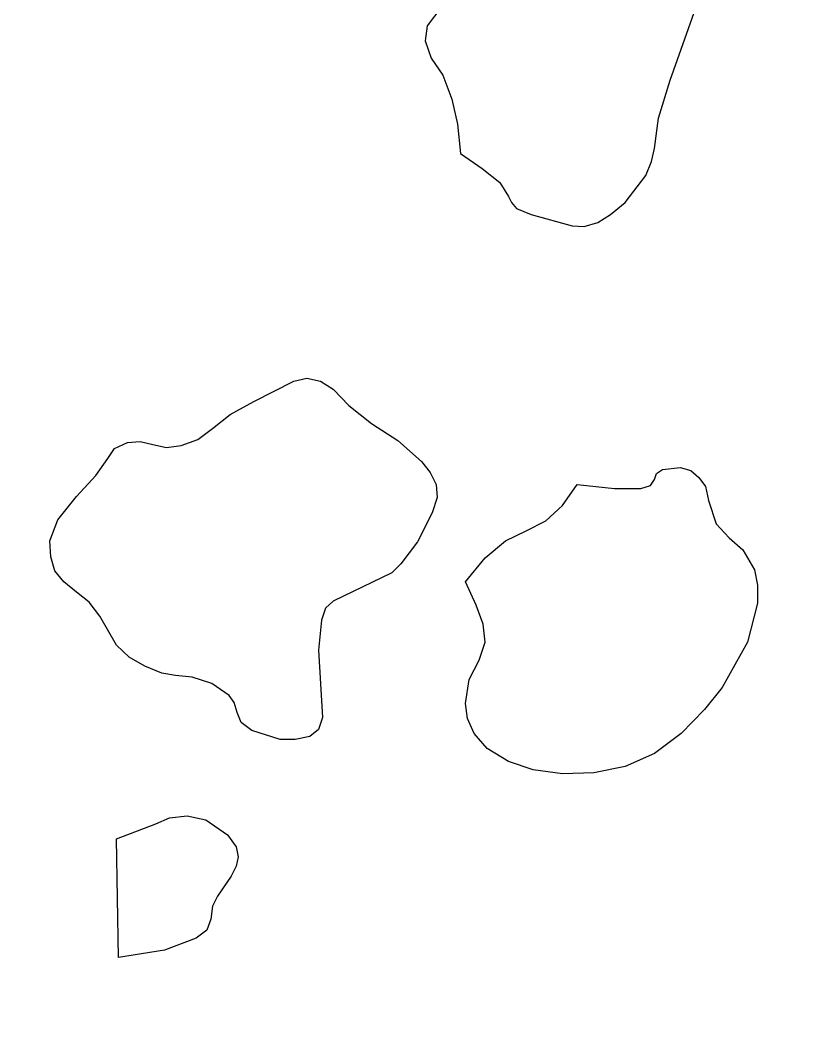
# Model space of a CAD drawing. Header units: centimetres. Extents: x -9.5 to 4.7, y -9.1 to 10.1.
# Drawn here: x 0.554 to 2.45, y 4.642 to 7.094 of the extents above; entities that cross this region are included whole.
import ezdxf

# ---------------------------------------------------------------- set-up
doc = ezdxf.new("R2010")
doc.units = ezdxf.units.CM
doc.header["$MEASUREMENT"] = 0
doc.layers.add('layer 1', color=7, linetype='Continuous')

msp = doc.modelspace()

# ---------------------------------------------------------------- linework, layer by layer
at = {"layer": 'layer 1', "color": 142}
for points, knots in [([(4.65826, -9.10151), (4.65826, -9.10151), (-1.74878, -9.10249), (-1.74878, -9.10249), (-1.74878, -9.10249), (-1.74878, -9.10249), (-1.74878, 10.11864), (-1.74878, 10.11864), (-1.74878, 10.11864), (-1.74878, 10.11864), (4.65826, 10.11864), (4.65826, 10.11864), (4.65826, 10.11864), (4.65826, 10.11864), (4.65826, -9.10151), (4.65826, -9.10151)], [0, 0, 0, 0, 0.2, 0.2, 0.2, 0.2, 0.4, 0.4, 0.4, 0.4, 0.6, 0.6, 0.6, 0.6, 1, 1, 1, 1]), ([(1.71886, 7.44994), (1.71886, 7.44994), (1.72099, 7.45467), (1.72099, 7.45467), (1.72099, 7.45467), (1.72099, 7.45467), (1.73772, 7.44994), (1.73772, 7.44994), (1.73772, 7.44994), (1.73772, 7.44994), (1.79645, 7.42079), (1.79645, 7.42079), (1.79645, 7.42079), (1.79645, 7.42079), (1.86479, 7.38456), (1.86479, 7.38456), (1.86479, 7.38456), (1.86479, 7.38456), (1.89078, 7.37747), (1.89078, 7.37747), (1.89078, 7.37747), (1.89078, 7.37747), (1.90964, 7.37983), (1.90964, 7.37983), (1.90964, 7.37983), (1.90964, 7.37983), (1.93812, 7.38948), (1.93812, 7.38948), (1.93812, 7.38948), (1.93812, 7.38948), (1.96873, 7.38456), (1.96873, 7.38456), (1.96873, 7.38456), (1.96873, 7.38456), (1.99685, 7.37018), (1.99685, 7.37018), (1.99685, 7.37018), (1.99685, 7.37018), (2.0086, 7.34596), (2.0086, 7.34596), (2.0086, 7.34596), (2.0086, 7.34596), (2.01821, 7.31937), (2.01821, 7.31937), (2.01821, 7.31937), (2.01821, 7.31937), (2.03921, 7.28806), (2.03921, 7.28806), (2.03921, 7.28806), (2.03921, 7.28806), (2.06982, 7.25655), (2.06982, 7.25655), (2.06982, 7.25655), (2.06982, 7.25655), (2.10079, 7.23488), (2.10079, 7.23488), (2.10079, 7.23488), (2.10079, 7.23488), (2.16415, 7.20337), (2.16415, 7.20337), (2.16415, 7.20337), (2.16415, 7.20337), (2.17589, 7.19136), (2.17589, 7.19136), (2.17589, 7.19136), (2.17589, 7.19136), (2.18301, 7.17442), (2.18301, 7.17442), (2.18301, 7.17442), (2.18301, 7.17442), (2.17838, 7.12381), (2.17838, 7.12381), (2.17838, 7.12381), (2.17838, 7.12381), (2.11716, 6.94972), (2.11716, 6.94972), (2.11716, 6.94972), (2.11716, 6.94972), (2.08869, 6.85794), (2.08869, 6.85794), (2.08869, 6.85794), (2.08869, 6.85794), (2.07943, 6.78547), (2.07943, 6.78547), (2.07943, 6.78547), (2.07943, 6.78547), (2.07231, 6.75416), (2.07231, 6.75416), (2.07231, 6.75416), (2.07231, 6.75416), (2.05807, 6.72028), (2.05807, 6.72028), (2.05807, 6.72028), (2.05807, 6.72028), (2.0086, 6.6551), (2.0086, 6.6551), (2.0086, 6.6551), (2.0086, 6.6551), (1.97336, 6.62595), (1.97336, 6.62595), (1.97336, 6.62595), (1.97336, 6.62595), (1.94275, 6.60665), (1.94275, 6.60665), (1.94275, 6.60665), (1.94275, 6.60665), (1.90964, 6.597), (1.90964, 6.597), (1.90964, 6.597), (1.90964, 6.597), (1.88152, 6.59936), (1.88152, 6.59936), (1.88152, 6.59936), (1.88152, 6.59936), (1.78257, 6.62595), (1.78257, 6.62595), (1.78257, 6.62595), (1.78257, 6.62595), (1.74698, 6.64052), (1.74698, 6.64052), (1.74698, 6.64052), (1.74698, 6.64052), (1.73523, 6.6551), (1.73523, 6.6551), (1.73523, 6.6551), (1.73523, 6.6551), (1.72811, 6.66947), (1.72811, 6.66947), (1.72811, 6.66947), (1.72811, 6.66947), (1.70711, 6.70335), (1.70711, 6.70335), (1.70711, 6.70335), (1.70711, 6.70335), (1.6644, 6.73722), (1.6644, 6.73722), (1.6644, 6.73722), (1.6644, 6.73722), (1.61278, 6.77346), (1.61278, 6.77346), (1.61278, 6.77346), (1.61278, 6.77346), (1.60567, 6.84337), (1.60567, 6.84337), (1.60567, 6.84337), (1.60567, 6.84337), (1.59143, 6.90383), (1.59143, 6.90383), (1.59143, 6.90383), (1.59143, 6.90383), (1.57043, 6.96193), (1.57043, 6.96193), (1.57043, 6.96193), (1.57043, 6.96193), (1.54195, 7.00289), (1.54195, 7.00289), (1.54195, 7.00289), (1.54195, 7.00289), (1.52771, 7.04405), (1.52771, 7.04405), (1.52771, 7.04405), (1.52771, 7.04405), (1.5327, 7.08029), (1.5327, 7.08029), (1.5327, 7.08029), (1.5327, 7.08029), (1.56544, 7.12381), (1.56544, 7.12381), (1.56544, 7.12381), (1.56544, 7.12381), (1.58217, 7.14547), (1.58217, 7.14547), (1.58217, 7.14547), (1.58217, 7.14547), (1.59605, 7.1697), (1.59605, 7.1697), (1.59605, 7.1697), (1.59605, 7.1697), (1.60567, 7.22287), (1.60567, 7.22287), (1.60567, 7.22287), (1.60567, 7.22287), (1.60317, 7.30736), (1.60317, 7.30736), (1.60317, 7.30736), (1.60317, 7.30736), (1.62204, 7.33867), (1.62204, 7.33867), (1.62204, 7.33867), (1.62204, 7.33867), (1.66226, 7.37747), (1.66226, 7.37747), (1.66226, 7.37747), (1.66226, 7.37747), (1.70462, 7.41843), (1.70462, 7.41843), (1.70462, 7.41843), (1.70462, 7.41843), (1.71636, 7.43537), (1.71636, 7.43537), (1.71636, 7.43537), (1.71636, 7.43537), (1.71886, 7.44994), (1.71886, 7.44994)], [0, 0, 0, 0, 0.0192308, 0.0192308, 0.0192308, 0.0192308, 0.0384615, 0.0384615, 0.0384615, 0.0384615, 0.0576923, 0.0576923, 0.0576923, 0.0576923, 0.0769231, 0.0769231, 0.0769231, 0.0769231, 0.0961538, 0.0961538, 0.0961538, 0.0961538, 0.1153846, 0.1153846, 0.1153846, 0.1153846, 0.1346154, 0.1346154, 0.1346154, 0.1346154, 0.1538462, 0.1538462, 0.1538462, 0.1538462, 0.1730769, 0.1730769, 0.1730769, 0.1730769, 0.1923077, 0.1923077, 0.1923077, 0.1923077, 0.2115385, 0.2115385, 0.2115385, 0.2115385, 0.2307692, 0.2307692, 0.2307692, 0.2307692, 0.25, 0.25, 0.25, 0.25, 0.2692308, 0.2692308, 0.2692308, 0.2692308, 0.2884615, 0.2884615, 0.2884615, 0.2884615, 0.3076923, 0.3076923, 0.3076923, 0.3076923, 0.3269231, 0.3269231, 0.3269231, 0.3269231, 0.3461538, 0.3461538, 0.3461538, 0.3461538, 0.3653846, 0.3653846, 0.3653846, 0.3653846, 0.3846154, 0.3846154, 0.3846154, 0.3846154, 0.4038462, 0.4038462, 0.4038462, 0.4038462, 0.4230769, 0.4230769, 0.4230769, 0.4230769, 0.4423077, 0.4423077, 0.4423077, 0.4423077, 0.4615385, 0.4615385, 0.4615385, 0.4615385, 0.4807692, 0.4807692, 0.4807692, 0.4807692, 0.5, 0.5, 0.5, 0.5, 0.5192308, 0.5192308, 0.5192308, 0.5192308, 0.5384615, 0.5384615, 0.5384615, 0.5384615, 0.5576923, 0.5576923, 0.5576923, 0.5576923, 0.5769231, 0.5769231, 0.5769231, 0.5769231, 0.5961538, 0.5961538, 0.5961538, 0.5961538, 0.6153846, 0.6153846, 0.6153846, 0.6153846, 0.6346154, 0.6346154, 0.6346154, 0.6346154, 0.6538462, 0.6538462, 0.6538462, 0.6538462, 0.6730769, 0.6730769, 0.6730769, 0.6730769, 0.6923077, 0.6923077, 0.6923077, 0.6923077, 0.7115385, 0.7115385, 0.7115385, 0.7115385, 0.7307692, 0.7307692, 0.7307692, 0.7307692, 0.75, 0.75, 0.75, 0.75, 0.7692308, 0.7692308, 0.7692308, 0.7692308, 0.7884615, 0.7884615, 0.7884615, 0.7884615, 0.8076923, 0.8076923, 0.8076923, 0.8076923, 0.8269231, 0.8269231, 0.8269231, 0.8269231, 0.8461538, 0.8461538, 0.8461538, 0.8461538, 0.8653846, 0.8653846, 0.8653846, 0.8653846, 0.8846154, 0.8846154, 0.8846154, 0.8846154, 0.9038462, 0.9038462, 0.9038462, 0.9038462, 0.9230769, 0.9230769, 0.9230769, 0.9230769, 0.9423077, 0.9423077, 0.9423077, 0.9423077, 0.9615385, 0.9615385, 0.9615385, 0.9615385, 1, 1, 1, 1]), ([(1.44762, 5.76356), (1.44762, 5.76356), (1.46898, 5.78522), (1.46898, 5.78522), (1.46898, 5.78522), (1.46898, 5.78522), (1.50885, 5.8384), (1.50885, 5.8384), (1.50885, 5.8384), (1.50885, 5.8384), (1.54444, 5.90851), (1.54444, 5.90851), (1.54444, 5.90851), (1.54444, 5.90851), (1.55619, 5.94474), (1.55619, 5.94474), (1.55619, 5.94474), (1.55619, 5.94474), (1.5537, 5.97606), (1.5537, 5.97606), (1.5537, 5.97606), (1.5537, 5.97606), (1.53946, 6.00501), (1.53946, 6.00501), (1.53946, 6.00501), (1.53946, 6.00501), (1.51846, 6.03159), (1.51846, 6.03159), (1.51846, 6.03159), (1.51846, 6.03159), (1.46186, 6.0824), (1.46186, 6.0824), (1.46186, 6.0824), (1.46186, 6.0824), (1.39815, 6.12356), (1.39815, 6.12356), (1.39815, 6.12356), (1.39815, 6.12356), (1.34404, 6.16689), (1.34404, 6.16689), (1.34404, 6.16689), (1.34404, 6.16689), (1.30631, 6.20569), (1.30631, 6.20569), (1.30631, 6.20569), (1.30631, 6.20569), (1.2757, 6.22499), (1.2757, 6.22499), (1.2757, 6.22499), (1.2757, 6.22499), (1.2426, 6.23227), (1.2426, 6.23227), (1.2426, 6.23227), (1.2426, 6.23227), (1.21199, 6.22499), (1.21199, 6.22499), (1.21199, 6.22499), (1.21199, 6.22499), (1.11517, 6.17654), (1.11517, 6.17654), (1.11517, 6.17654), (1.11517, 6.17654), (1.05858, 6.14523), (1.05858, 6.14523), (1.05858, 6.14523), (1.05858, 6.14523), (1.01622, 6.11135), (1.01622, 6.11135), (1.01622, 6.11135), (1.01622, 6.11135), (0.98098, 6.08477), (0.98098, 6.08477), (0.98098, 6.08477), (0.98098, 6.08477), (0.94076, 6.07039), (0.94076, 6.07039), (0.94076, 6.07039), (0.94076, 6.07039), (0.90552, 6.06547), (0.90552, 6.06547), (0.90552, 6.06547), (0.90552, 6.06547), (0.87241, 6.07275), (0.87241, 6.07275), (0.87241, 6.07275), (0.87241, 6.07275), (0.8418, 6.08004), (0.8418, 6.08004), (0.8418, 6.08004), (0.8418, 6.08004), (0.81119, 6.07748), (0.81119, 6.07748), (0.81119, 6.07748), (0.81119, 6.07748), (0.78058, 6.0631), (0.78058, 6.0631), (0.78058, 6.0631), (0.78058, 6.0631), (0.76421, 6.03888), (0.76421, 6.03888), (0.76421, 6.03888), (0.76421, 6.03888), (0.73573, 5.99792), (0.73573, 5.99792), (0.73573, 5.99792), (0.73573, 5.99792), (0.68875, 5.94711), (0.68875, 5.94711), (0.68875, 5.94711), (0.68875, 5.94711), (0.6439, 5.89157), (0.6439, 5.89157), (0.6439, 5.89157), (0.6439, 5.89157), (0.62503, 5.84076), (0.62503, 5.84076), (0.62503, 5.84076), (0.62503, 5.84076), (0.62717, 5.80216), (0.62717, 5.80216), (0.62717, 5.80216), (0.62717, 5.80216), (0.63678, 5.76829), (0.63678, 5.76829), (0.63678, 5.76829), (0.63678, 5.76829), (0.65813, 5.7417), (0.65813, 5.7417), (0.65813, 5.7417), (0.65813, 5.7417), (0.68875, 5.71748), (0.68875, 5.71748), (0.68875, 5.71748), (0.68875, 5.71748), (0.71936, 5.69345), (0.71936, 5.69345), (0.71936, 5.69345), (0.71936, 5.69345), (0.74534, 5.65958), (0.74534, 5.65958), (0.74534, 5.65958), (0.74534, 5.65958), (0.78521, 5.58947), (0.78521, 5.58947), (0.78521, 5.58947), (0.78521, 5.58947), (0.81582, 5.56052), (0.81582, 5.56052), (0.81582, 5.56052), (0.81582, 5.56052), (0.85355, 5.53885), (0.85355, 5.53885), (0.85355, 5.53885), (0.85355, 5.53885), (0.89377, 5.52192), (0.89377, 5.52192), (0.89377, 5.52192), (0.89377, 5.52192), (0.92687, 5.51699), (0.92687, 5.51699), (0.92687, 5.51699), (0.92687, 5.51699), (0.96674, 5.51227), (0.96674, 5.51227), (0.96674, 5.51227), (0.96674, 5.51227), (1.01408, 5.49769), (1.01408, 5.49769), (1.01408, 5.49769), (1.01408, 5.49769), (1.05644, 5.46874), (1.05644, 5.46874), (1.05644, 5.46874), (1.05644, 5.46874), (1.06819, 5.45181), (1.06819, 5.45181), (1.06819, 5.45181), (1.06819, 5.45181), (1.0753, 5.42758), (1.0753, 5.42758), (1.0753, 5.42758), (1.0753, 5.42758), (1.08456, 5.40356), (1.08456, 5.40356), (1.08456, 5.40356), (1.08456, 5.40356), (1.11054, 5.38406), (1.11054, 5.38406), (1.11054, 5.38406), (1.11054, 5.38406), (1.17889, 5.3624), (1.17889, 5.3624), (1.17889, 5.3624), (1.17889, 5.3624), (1.21448, 5.3624), (1.21448, 5.3624), (1.21448, 5.3624), (1.21448, 5.3624), (1.24972, 5.36968), (1.24972, 5.36968), (1.24972, 5.36968), (1.24972, 5.36968), (1.27072, 5.38662), (1.27072, 5.38662), (1.27072, 5.38662), (1.27072, 5.38662), (1.28033, 5.41557), (1.28033, 5.41557), (1.28033, 5.41557), (1.28033, 5.41557), (1.27072, 5.57745), (1.27072, 5.57745), (1.27072, 5.57745), (1.27072, 5.57745), (1.27784, 5.64993), (1.27784, 5.64993), (1.27784, 5.64993), (1.27784, 5.64993), (1.28745, 5.67888), (1.28745, 5.67888), (1.28745, 5.67888), (1.28745, 5.67888), (1.30631, 5.69581), (1.30631, 5.69581), (1.30631, 5.69581), (1.30631, 5.69581), (1.44762, 5.76356), (1.44762, 5.76356)], [0, 0, 0, 0, 0.0172414, 0.0172414, 0.0172414, 0.0172414, 0.0344828, 0.0344828, 0.0344828, 0.0344828, 0.0517241, 0.0517241, 0.0517241, 0.0517241, 0.0689655, 0.0689655, 0.0689655, 0.0689655, 0.0862069, 0.0862069, 0.0862069, 0.0862069, 0.1034483, 0.1034483, 0.1034483, 0.1034483, 0.1206897, 0.1206897, 0.1206897, 0.1206897, 0.137931, 0.137931, 0.137931, 0.137931, 0.1551724, 0.1551724, 0.1551724, 0.1551724, 0.1724138, 0.1724138, 0.1724138, 0.1724138, 0.1896552, 0.1896552, 0.1896552, 0.1896552, 0.2068966, 0.2068966, 0.2068966, 0.2068966, 0.2241379, 0.2241379, 0.2241379, 0.2241379, 0.2413793, 0.2413793, 0.2413793, 0.2413793, 0.2586207, 0.2586207, 0.2586207, 0.2586207, 0.2758621, 0.2758621, 0.2758621, 0.2758621, 0.2931034, 0.2931034, 0.2931034, 0.2931034, 0.3103448, 0.3103448, 0.3103448, 0.3103448, 0.3275862, 0.3275862, 0.3275862, 0.3275862, 0.3448276, 0.3448276, 0.3448276, 0.3448276, 0.362069, 0.362069, 0.362069, 0.362069, 0.3793103, 0.3793103, 0.3793103, 0.3793103, 0.3965517, 0.3965517, 0.3965517, 0.3965517, 0.4137931, 0.4137931, 0.4137931, 0.4137931, 0.4310345, 0.4310345, 0.4310345, 0.4310345, 0.4482759, 0.4482759, 0.4482759, 0.4482759, 0.4655172, 0.4655172, 0.4655172, 0.4655172, 0.4827586, 0.4827586, 0.4827586, 0.4827586, 0.5, 0.5, 0.5, 0.5, 0.5172414, 0.5172414, 0.5172414, 0.5172414, 0.5344828, 0.5344828, 0.5344828, 0.5344828, 0.5517241, 0.5517241, 0.5517241, 0.5517241, 0.5689655, 0.5689655, 0.5689655, 0.5689655, 0.5862069, 0.5862069, 0.5862069, 0.5862069, 0.6034483, 0.6034483, 0.6034483, 0.6034483, 0.6206897, 0.6206897, 0.6206897, 0.6206897, 0.637931, 0.637931, 0.637931, 0.637931, 0.6551724, 0.6551724, 0.6551724, 0.6551724, 0.6724138, 0.6724138, 0.6724138, 0.6724138, 0.6896552, 0.6896552, 0.6896552, 0.6896552, 0.7068966, 0.7068966, 0.7068966, 0.7068966, 0.7241379, 0.7241379, 0.7241379, 0.7241379, 0.7413793, 0.7413793, 0.7413793, 0.7413793, 0.7586207, 0.7586207, 0.7586207, 0.7586207, 0.7758621, 0.7758621, 0.7758621, 0.7758621, 0.7931034, 0.7931034, 0.7931034, 0.7931034, 0.8103448, 0.8103448, 0.8103448, 0.8103448, 0.8275862, 0.8275862, 0.8275862, 0.8275862, 0.8448276, 0.8448276, 0.8448276, 0.8448276, 0.862069, 0.862069, 0.862069, 0.862069, 0.8793103, 0.8793103, 0.8793103, 0.8793103, 0.8965517, 0.8965517, 0.8965517, 0.8965517, 0.9137931, 0.9137931, 0.9137931, 0.9137931, 0.9310345, 0.9310345, 0.9310345, 0.9310345, 0.9482759, 0.9482759, 0.9482759, 0.9482759, 0.9655172, 0.9655172, 0.9655172, 0.9655172, 1, 1, 1, 1]), ([(1.67152, 5.59675), (1.67152, 5.59675), (1.65763, 5.55323), (1.65763, 5.55323), (1.65763, 5.55323), (1.65763, 5.55323), (1.63379, 5.50734), (1.63379, 5.50734), (1.63379, 5.50734), (1.63379, 5.50734), (1.62453, 5.44944), (1.62453, 5.44944), (1.62453, 5.44944), (1.62453, 5.44944), (1.62916, 5.41321), (1.62916, 5.41321), (1.62916, 5.41321), (1.62916, 5.41321), (1.64553, 5.37697), (1.64553, 5.37697), (1.64553, 5.37697), (1.64553, 5.37697), (1.6765, 5.34074), (1.6765, 5.34074), (1.6765, 5.34074), (1.6765, 5.34074), (1.72811, 5.30923), (1.72811, 5.30923), (1.72811, 5.30923), (1.72811, 5.30923), (1.7872, 5.28993), (1.7872, 5.28993), (1.7872, 5.28993), (1.7872, 5.28993), (1.85768, 5.28028), (1.85768, 5.28028), (1.85768, 5.28028), (1.85768, 5.28028), (1.93314, 5.28264), (1.93314, 5.28264), (1.93314, 5.28264), (1.93314, 5.28264), (2.0086, 5.29721), (2.0086, 5.29721), (2.0086, 5.29721), (2.0086, 5.29721), (2.07943, 5.32852), (2.07943, 5.32852), (2.07943, 5.32852), (2.07943, 5.32852), (2.14314, 5.37697), (2.14314, 5.37697), (2.14314, 5.37697), (2.14314, 5.37697), (2.19974, 5.43487), (2.19974, 5.43487), (2.19974, 5.43487), (2.19974, 5.43487), (2.2421, 5.48804), (2.2421, 5.48804), (2.2421, 5.48804), (2.2421, 5.48804), (2.30332, 5.59675), (2.30332, 5.59675), (2.30332, 5.59675), (2.30332, 5.59675), (2.32681, 5.69109), (2.32681, 5.69109), (2.32681, 5.69109), (2.32681, 5.69109), (2.32681, 5.73441), (2.32681, 5.73441), (2.32681, 5.73441), (2.32681, 5.73441), (2.31969, 5.77065), (2.31969, 5.77065), (2.31969, 5.77065), (2.31969, 5.77065), (2.29157, 5.8191), (2.29157, 5.8191), (2.29157, 5.8191), (2.29157, 5.8191), (2.25847, 5.84805), (2.25847, 5.84805), (2.25847, 5.84805), (2.25847, 5.84805), (2.22786, 5.88192), (2.22786, 5.88192), (2.22786, 5.88192), (2.22786, 5.88192), (2.209, 5.93746), (2.209, 5.93746), (2.209, 5.93746), (2.209, 5.93746), (2.20188, 5.97133), (2.20188, 5.97133), (2.20188, 5.97133), (2.20188, 5.97133), (2.1855, 5.99299), (2.1855, 5.99299), (2.1855, 5.99299), (2.1855, 5.99299), (2.16664, 6.00993), (2.16664, 6.00993), (2.16664, 6.00993), (2.16664, 6.00993), (2.14065, 6.01722), (2.14065, 6.01722), (2.14065, 6.01722), (2.14065, 6.01722), (2.0983, 6.01229), (2.0983, 6.01229), (2.0983, 6.01229), (2.0983, 6.01229), (2.08406, 6.00264), (2.08406, 6.00264), (2.08406, 6.00264), (2.08406, 6.00264), (2.07943, 5.98827), (2.07943, 5.98827), (2.07943, 5.98827), (2.07943, 5.98827), (2.06982, 5.97369), (2.06982, 5.97369), (2.06982, 5.97369), (2.06982, 5.97369), (2.04633, 5.96641), (2.04633, 5.96641), (2.04633, 5.96641), (2.04633, 5.96641), (1.98261, 5.96641), (1.98261, 5.96641), (1.98261, 5.96641), (1.98261, 5.96641), (1.89327, 5.97606), (1.89327, 5.97606), (1.89327, 5.97606), (1.89327, 5.97606), (1.85768, 5.92544), (1.85768, 5.92544), (1.85768, 5.92544), (1.85768, 5.92544), (1.81781, 5.88921), (1.81781, 5.88921), (1.81781, 5.88921), (1.81781, 5.88921), (1.77047, 5.86498), (1.77047, 5.86498), (1.77047, 5.86498), (1.77047, 5.86498), (1.72099, 5.84076), (1.72099, 5.84076), (1.72099, 5.84076), (1.72099, 5.84076), (1.67152, 5.7998), (1.67152, 5.7998), (1.67152, 5.7998), (1.67152, 5.7998), (1.62453, 5.7417), (1.62453, 5.7417), (1.62453, 5.7417), (1.62453, 5.7417), (1.65051, 5.68616), (1.65051, 5.68616), (1.65051, 5.68616), (1.65051, 5.68616), (1.66689, 5.64028), (1.66689, 5.64028), (1.66689, 5.64028), (1.66689, 5.64028), (1.67152, 5.59675), (1.67152, 5.59675)], [0, 0, 0, 0, 0.0227273, 0.0227273, 0.0227273, 0.0227273, 0.0454545, 0.0454545, 0.0454545, 0.0454545, 0.0681818, 0.0681818, 0.0681818, 0.0681818, 0.0909091, 0.0909091, 0.0909091, 0.0909091, 0.1136364, 0.1136364, 0.1136364, 0.1136364, 0.1363636, 0.1363636, 0.1363636, 0.1363636, 0.1590909, 0.1590909, 0.1590909, 0.1590909, 0.1818182, 0.1818182, 0.1818182, 0.1818182, 0.2045455, 0.2045455, 0.2045455, 0.2045455, 0.2272727, 0.2272727, 0.2272727, 0.2272727, 0.25, 0.25, 0.25, 0.25, 0.2727273, 0.2727273, 0.2727273, 0.2727273, 0.2954545, 0.2954545, 0.2954545, 0.2954545, 0.3181818, 0.3181818, 0.3181818, 0.3181818, 0.3409091, 0.3409091, 0.3409091, 0.3409091, 0.3636364, 0.3636364, 0.3636364, 0.3636364, 0.3863636, 0.3863636, 0.3863636, 0.3863636, 0.4090909, 0.4090909, 0.4090909, 0.4090909, 0.4318182, 0.4318182, 0.4318182, 0.4318182, 0.4545455, 0.4545455, 0.4545455, 0.4545455, 0.4772727, 0.4772727, 0.4772727, 0.4772727, 0.5, 0.5, 0.5, 0.5, 0.5227273, 0.5227273, 0.5227273, 0.5227273, 0.5454545, 0.5454545, 0.5454545, 0.5454545, 0.5681818, 0.5681818, 0.5681818, 0.5681818, 0.5909091, 0.5909091, 0.5909091, 0.5909091, 0.6136364, 0.6136364, 0.6136364, 0.6136364, 0.6363636, 0.6363636, 0.6363636, 0.6363636, 0.6590909, 0.6590909, 0.6590909, 0.6590909, 0.6818182, 0.6818182, 0.6818182, 0.6818182, 0.7045455, 0.7045455, 0.7045455, 0.7045455, 0.7272727, 0.7272727, 0.7272727, 0.7272727, 0.75, 0.75, 0.75, 0.75, 0.7727273, 0.7727273, 0.7727273, 0.7727273, 0.7954545, 0.7954545, 0.7954545, 0.7954545, 0.8181818, 0.8181818, 0.8181818, 0.8181818, 0.8409091, 0.8409091, 0.8409091, 0.8409091, 0.8636364, 0.8636364, 0.8636364, 0.8636364, 0.8863636, 0.8863636, 0.8863636, 0.8863636, 0.9090909, 0.9090909, 0.9090909, 0.9090909, 0.9318182, 0.9318182, 0.9318182, 0.9318182, 0.9545455, 0.9545455, 0.9545455, 0.9545455, 1, 1, 1, 1]), ([(0.78984, 4.83815), (0.78984, 4.83815), (0.90089, 4.85509), (0.90089, 4.85509), (0.90089, 4.85509), (0.90089, 4.85509), (0.97635, 4.88404), (0.97635, 4.88404), (0.97635, 4.88404), (0.97635, 4.88404), (1.00198, 4.90334), (1.00198, 4.90334), (1.00198, 4.90334), (1.00198, 4.90334), (1.01159, 4.92992), (1.01159, 4.92992), (1.01159, 4.92992), (1.01159, 4.92992), (1.01622, 4.96143), (1.01622, 4.96143), (1.01622, 4.96143), (1.01622, 4.96143), (1.02796, 4.98546), (1.02796, 4.98546), (1.02796, 4.98546), (1.02796, 4.98546), (1.06107, 5.03391), (1.06107, 5.03391), (1.06107, 5.03391), (1.06107, 5.03391), (1.07281, 5.05793), (1.07281, 5.05793), (1.07281, 5.05793), (1.07281, 5.05793), (1.07744, 5.07979), (1.07744, 5.07979), (1.07744, 5.07979), (1.07744, 5.07979), (1.07281, 5.10382), (1.07281, 5.10382), (1.07281, 5.10382), (1.07281, 5.10382), (1.05181, 5.13297), (1.05181, 5.13297), (1.05181, 5.13297), (1.05181, 5.13297), (0.99984, 5.1692), (0.99984, 5.1692), (0.99984, 5.1692), (0.99984, 5.1692), (0.95499, 5.17885), (0.95499, 5.17885), (0.95499, 5.17885), (0.95499, 5.17885), (0.91264, 5.17393), (0.91264, 5.17393), (0.91264, 5.17393), (0.91264, 5.17393), (0.87953, 5.15955), (0.87953, 5.15955), (0.87953, 5.15955), (0.87953, 5.15955), (0.78521, 5.12332), (0.78521, 5.12332), (0.78521, 5.12332), (0.78521, 5.12332), (0.78984, 4.83815), (0.78984, 4.83815)], [0, 0, 0, 0, 0.0555556, 0.0555556, 0.0555556, 0.0555556, 0.1111111, 0.1111111, 0.1111111, 0.1111111, 0.1666667, 0.1666667, 0.1666667, 0.1666667, 0.2222222, 0.2222222, 0.2222222, 0.2222222, 0.2777778, 0.2777778, 0.2777778, 0.2777778, 0.3333333, 0.3333333, 0.3333333, 0.3333333, 0.3888889, 0.3888889, 0.3888889, 0.3888889, 0.4444444, 0.4444444, 0.4444444, 0.4444444, 0.5, 0.5, 0.5, 0.5, 0.5555556, 0.5555556, 0.5555556, 0.5555556, 0.6111111, 0.6111111, 0.6111111, 0.6111111, 0.6666667, 0.6666667, 0.6666667, 0.6666667, 0.7222222, 0.7222222, 0.7222222, 0.7222222, 0.7777778, 0.7777778, 0.7777778, 0.7777778, 0.8333333, 0.8333333, 0.8333333, 0.8333333, 0.8888889, 0.8888889, 0.8888889, 0.8888889, 1, 1, 1, 1])]:
    msp.add_open_spline(points, degree=3, knots=knots, dxfattribs=at)

doc.saveas('drawing.dxf')
